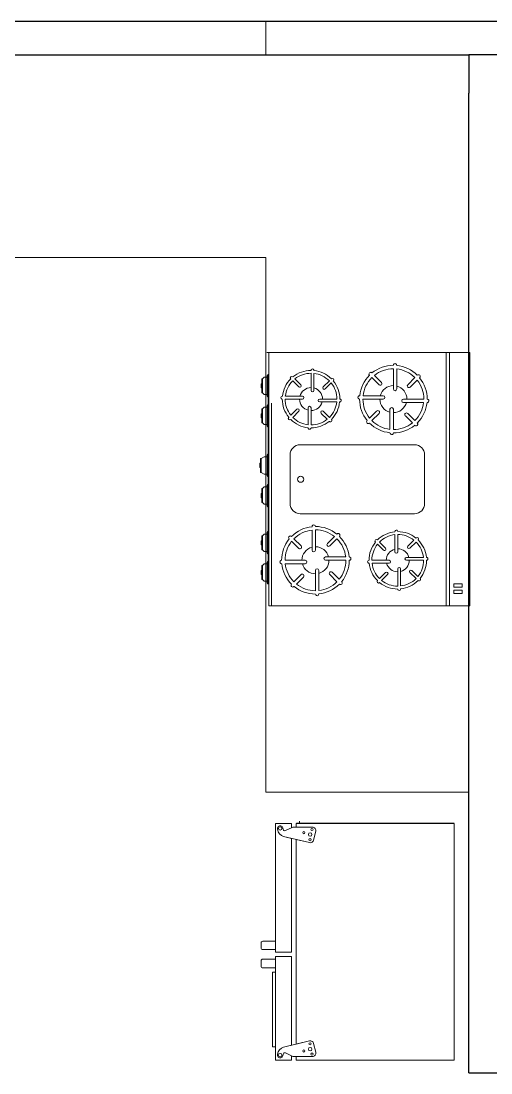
# Model space of a CAD drawing. Header units: metres. Extents: x 6.9 to 88.2, y -7.2 to 15.9.
# Drawn here: x 12.684 to 14.073, y 8.896 to 12.009 of the extents above; entities that cross this region are included whole.
import ezdxf

# ---------------------------------------------------------------- set-up
doc = ezdxf.new("R2010")
doc.units = ezdxf.units.M
doc.layers.get('0').update_dxf_attribs({"lineweight": 9})
for name, color, linetype, lineweight in [('10-MUEBLES', 4, 'Continuous', 0), ('A-WALL', 7, 'Continuous', 35), ('inne_gulv', 252, 'Continuous', 15)]:
    doc.layers.add(name, color=color, linetype=linetype, lineweight=lineweight)
doc.layers.add('walls', color=6, linetype='Continuous')

# ---------------------------------------------------------------- blocks, each defined once
blk = doc.blocks.new('estufas')
at = {"layer": '10-MUEBLES'}
for p, q in [((140.6038, -29.6081), (140.6038, -30.2022)), ((140.6038, -29.6081), (141.3538, -29.6081)), ((140.6038, -30.2081), (140.6038, -29.6081)), ((141.3538, -30.2022), (141.3538, -29.6081)), ((140.6038, -29.6681), (141.3538, -29.6681)), ((140.6038, -29.6781), (141.3538, -29.6781)), ((140.678, -29.7565), (140.6784, -29.7568)), ((140.7417, -29.7443), (140.7417, -29.8043)), ((140.7517, -29.7448), (140.7517, -29.8043)), ((141.0508, -29.7418), (140.9068, -29.7418)), ((141.2102, -29.7958), (141.2102, -29.7452)), ((141.2187, -29.7958), (141.2187, -29.7448)), ((141.2725, -29.7554), (141.2728, -29.7551)), ((140.678, -29.7706), (140.6993, -29.7918)), ((140.6855, -29.7639), (140.7063, -29.7848)), ((140.7841, -29.7918), (140.8053, -29.7706)), ((140.7912, -29.7989), (140.812, -29.7781)), ((140.8191, -29.771), (140.8195, -29.7706)), ((140.8768, -29.7718), (140.8768, -30.1097)), ((141.0808, -30.1097), (141.0808, -29.7718)), ((141.1526, -29.7672), (141.1529, -29.7675)), ((141.1589, -29.7735), (141.1766, -29.7912)), ((141.1646, -29.7672), (141.1826, -29.7852)), ((141.2488, -29.7792), (141.2664, -29.7615)), ((141.2548, -29.7852), (141.2728, -29.7672)), ((141.1422, -29.8213), (141.1932, -29.8213)), ((141.2442, -29.8128), (141.2947, -29.8128)), ((141.2442, -29.8213), (141.2952, -29.8213)), ((140.6517, -29.8343), (140.7117, -29.8343)), ((140.6522, -29.8243), (140.7117, -29.8243)), ((140.7717, -29.8343), (140.8317, -29.8343)), ((140.7717, -29.8443), (140.8311, -29.8443)), ((141.1427, -29.8298), (141.1932, -29.8298)), ((141.2187, -29.8978), (141.2187, -29.8468)), ((141.2272, -29.8973), (141.2272, -29.8468)), ((141.2608, -29.8513), (141.2785, -29.869)), ((140.6714, -29.8904), (140.6922, -29.8696)), ((140.678, -29.8979), (140.6993, -29.8767)), ((140.7317, -29.8643), (140.7317, -29.9237)), ((140.7417, -29.8643), (140.7417, -29.9243)), ((140.777, -29.8837), (140.7979, -29.9046)), ((140.7841, -29.8767), (140.8053, -29.8979)), ((141.1646, -29.8754), (141.1826, -29.8573)), ((141.171, -29.881), (141.1886, -29.8633)), ((141.2548, -29.8573), (141.2728, -29.8754)), ((141.2845, -29.8751), (141.2848, -29.8754)), ((140.6639, -29.8979), (140.6643, -29.8975)), ((140.805, -29.9117), (140.8053, -29.912)), ((141.1646, -29.8874), (141.1649, -29.8871)), ((141.2087, -30.0347), (141.2087, -29.9753)), ((141.2187, -30.0347), (141.2187, -29.9747)), ((140.7417, -30.0012), (140.7417, -30.0522)), ((140.7502, -30.0017), (140.7502, -30.0522)), ((141.1409, -30.0011), (141.1413, -30.0014)), ((141.1484, -30.0085), (141.1692, -30.0294)), ((141.1551, -30.0011), (141.1763, -30.0223)), ((141.2541, -30.0152), (141.2749, -29.9944)), ((141.2611, -30.0223), (141.2823, -30.0011)), ((141.282, -29.9873), (141.2823, -29.9869)), ((140.6876, -30.0116), (140.6879, -30.0119)), ((140.6876, -30.0236), (140.7056, -30.0416)), ((140.6939, -30.0179), (140.7116, -30.0356)), ((140.7777, -30.0416), (140.7958, -30.0236)), ((140.7838, -30.0477), (140.8014, -30.03)), ((140.8075, -30.0239), (140.8078, -30.0236)), ((140.6657, -30.0692), (140.7162, -30.0692)), ((141.1287, -30.0647), (141.1887, -30.0647)), ((141.2487, -30.0547), (141.3081, -30.0547)), ((141.2487, -30.0647), (141.3087, -30.0647)), ((140.6652, -30.0777), (140.7162, -30.0777)), ((140.7672, -30.0777), (140.8182, -30.0777)), ((140.7672, -30.0862), (140.8177, -30.0862)), ((141.1293, -30.0747), (141.1887, -30.0747)), ((141.2187, -30.1547), (141.2187, -30.0947)), ((141.2287, -30.1542), (141.2287, -30.0947)), ((141.2682, -30.1001), (141.289, -30.1209)), ((140.6756, -30.1318), (140.6759, -30.1315)), ((140.6819, -30.1255), (140.6996, -30.1078)), ((140.6876, -30.1318), (140.7056, -30.1138)), ((140.7332, -30.1032), (140.7332, -30.1537)), ((140.7417, -30.1032), (140.7417, -30.1542)), ((140.7717, -30.1198), (140.7894, -30.1375)), ((140.7777, -30.1138), (140.7958, -30.1318)), ((141.1551, -30.1284), (141.1763, -30.1071)), ((141.1625, -30.135), (141.1833, -30.1142)), ((141.2611, -30.1071), (141.2823, -30.1284)), ((141.2961, -30.128), (141.2965, -30.1284)), ((140.7955, -30.1435), (140.7958, -30.1438)), ((140.9068, -30.1397), (141.0508, -30.1397)), ((141.1551, -30.1425), (141.1554, -30.1421)), ((141.3538, -30.1945), (140.7538, -30.1945)), ((141.3538, -30.1945), (140.7538, -30.1945)), ((140.6038, -30.2022), (141.3538, -30.2022)), ((140.6688, -30.2022), (140.6688, -30.2042)), ((141.2888, -30.2042, 0), (140.6688, -30.2042, 0)), ((141.2888, -30.2042, 0), (140.6688, -30.2042, 0)), ((140.6718, -30.2072), (140.7331, -30.2072)), ((140.6768, -30.2072), (140.6768, -30.216)), ((140.6768, -30.216), (140.6818, -30.221)), ((140.6818, -30.221), (140.7231, -30.221)), ((140.6818, -30.221), (140.6818, -30.2229)), ((140.6818, -30.2229), (140.7231, -30.2229)), ((140.6965, -30.2248), (140.6965, -30.2229)), ((140.6965, -30.2248), (140.7085, -30.2248)), ((140.7085, -30.2248), (140.7085, -30.2229)), ((140.7231, -30.221), (140.7281, -30.216)), ((140.7231, -30.221), (140.7231, -30.2229)), ((140.7281, -30.216), (140.7281, -30.2072)), ((140.7361, -30.2042), (140.7361, -30.2022)), ((140.7573, -30.2022), (140.7573, -30.2042)), ((140.7603, -30.2072), (140.8216, -30.2072)), ((140.7653, -30.2072), (140.7653, -30.216)), ((140.7653, -30.216), (140.7703, -30.221)), ((140.7703, -30.221), (140.7703, -30.2229)), ((140.7703, -30.221), (140.8116, -30.221)), ((140.7703, -30.2229), (140.8116, -30.2229)), ((140.785, -30.2248), (140.785, -30.2229)), ((140.785, -30.2248), (140.797, -30.2248)), ((140.797, -30.2248), (140.797, -30.2229)), ((140.8116, -30.221), (140.8166, -30.216)), ((140.8116, -30.221), (140.8116, -30.2229)), ((140.8166, -30.216), (140.8166, -30.2072)), ((140.8246, -30.2042), (140.8246, -30.2022)), ((140.9041, -30.2042), (140.9041, -30.2022)), ((140.9684, -30.2072), (140.9071, -30.2072)), ((140.9121, -30.216), (140.9121, -30.2072)), ((140.9171, -30.2254), (140.9121, -30.216)), ((140.9584, -30.2254), (140.9171, -30.2254)), ((140.9171, -30.2254), (140.9171, -30.2273)), ((140.9634, -30.216), (140.9584, -30.2254)), ((140.9584, -30.2254), (140.9584, -30.2273)), ((140.9634, -30.2072), (140.9634, -30.216)), ((140.9714, -30.2022), (140.9714, -30.2042)), ((140.9937, -30.2042), (140.9937, -30.2022)), ((141.058, -30.2072), (140.9967, -30.2072)), ((141.0017, -30.216), (141.0017, -30.2072)), ((141.0067, -30.221), (141.0017, -30.216)), ((141.0067, -30.221), (141.0067, -30.2229)), ((141.048, -30.221), (141.0067, -30.221)), ((141.048, -30.2229), (141.0067, -30.2229)), ((141.0214, -30.2248), (141.0214, -30.2229)), ((141.0334, -30.2248), (141.0214, -30.2248)), ((141.0334, -30.2248), (141.0334, -30.2229)), ((141.053, -30.216), (141.048, -30.221)), ((141.048, -30.221), (141.048, -30.2229)), ((141.053, -30.2072), (141.053, -30.216)), ((141.061, -30.2022), (141.061, -30.2042)), ((141.133, -30.2042), (141.133, -30.2022)), ((141.1973, -30.2072), (141.136, -30.2072)), ((141.141, -30.216), (141.141, -30.2072)), ((141.146, -30.221), (141.141, -30.216)), ((141.146, -30.221), (141.146, -30.2229)), ((141.1873, -30.221), (141.146, -30.221)), ((141.1873, -30.2229), (141.146, -30.2229)), ((141.1606, -30.2248), (141.1606, -30.2229)), ((141.1726, -30.2248), (141.1606, -30.2248)), ((141.1726, -30.2248), (141.1726, -30.2229)), ((141.1923, -30.216), (141.1873, -30.221)), ((141.1873, -30.221), (141.1873, -30.2229)), ((141.1923, -30.2072), (141.1923, -30.216)), ((141.2003, -30.2022), (141.2003, -30.2042)), ((141.2215, -30.2042), (141.2215, -30.2022)), ((141.2858, -30.2072), (141.2245, -30.2072)), ((141.2295, -30.216), (141.2295, -30.2072)), ((141.2345, -30.221), (141.2295, -30.216)), ((141.2345, -30.221), (141.2345, -30.2229)), ((141.2758, -30.221), (141.2345, -30.221)), ((141.2758, -30.2229), (141.2345, -30.2229)), ((141.2491, -30.2248), (141.2491, -30.2229)), ((141.2611, -30.2248), (141.2491, -30.2248)), ((141.2611, -30.2248), (141.2611, -30.2229)), ((141.2808, -30.216), (141.2758, -30.221)), ((141.2758, -30.221), (141.2758, -30.2229)), ((141.2808, -30.2072), (141.2808, -30.216)), ((141.2888, -30.2022), (141.2888, -30.2042)), ((140.9584, -30.2273), (140.9171, -30.2273)), ((140.9317, -30.2292), (140.9317, -30.2273)), ((140.9437, -30.2292), (140.9317, -30.2292)), ((140.9437, -30.2292), (140.9437, -30.2273))]:
    blk.add_line(p, q, dxfattribs=at)
at = {"layer": '10-MUEBLES', "elevation": 0}
for points in [[(141.2885, -29.6305), (141.2885, -29.6556), (141.298, -29.6556), (141.298, -29.6305)], [(141.3074, -29.6305), (141.3074, -29.6556), (141.3169, -29.6556), (141.3169, -29.6305)]]:
    blk.add_lwpolyline(points, close=True, dxfattribs=at)
at = {"layer": '10-MUEBLES'}
blk.add_circle((140.9788, -30.1085, 0), 0.009, dxfattribs=at)
for centre, radius, start, end in [((140.6745, -29.76, 0), 0.005, 45, 225), ((140.7417, -29.8343, 0), 0.1, 90, 129.2608), ((140.7417, -29.8343, 0), 0.09, 90, 128.6206), ((140.7467, -29.7343, 0), 0.005, 354.2752, 180), ((140.7417, -29.8343, 0), 0.1, 45, 84.2752), ((140.7417, -29.8343, 0), 0.09, 45, 83.6206), ((140.9068, -29.7718, 0), 0.03, 90, 180), ((141.0508, -29.7718, 0), 0.03, 0, 90), ((141.1556, -29.7642, 0), 0.00425, 45, 225), ((141.2187, -29.8213, 0), 0.085, 95.7248, 135), ((141.2187, -29.8213, 0), 0.0765, 96.3794, 135), ((141.2144, -29.7363, 0), 0.00425, 0, 185.7248), ((141.2187, -29.8213, 0), 0.085, 50.7392, 90), ((141.2187, -29.8213, 0), 0.0765, 51.3794, 90), ((141.2758, -29.7582, 0), 0.00425, 315, 135), ((140.7417, -29.8343, 0), 0.1, 135, 174.2752), ((140.7417, -29.8343, 0), 0.09, 135, 173.6206), ((140.7028, -29.7883, 0), 0.005, 225, 45), ((140.7417, -29.8343, 0), 0.09, 0, 38.6206), ((140.8159, -29.7671, 0), 0.005, 315, 135), ((140.7417, -29.8343, 0), 0.1, 0, 39.2608), ((141.2187, -29.8213, 0), 0.085, 140.7392, 180), ((141.2187, -29.8213, 0), 0.0765, 141.3794, 180), ((141.1796, -29.7882, 0), 0.00425, 225, 45), ((141.2187, -29.8213, 0), 0.034, 104.4775, 180), ((141.2187, -29.8213, 0), 0.034, 14.4775, 90), ((141.2518, -29.7822, 0), 0.00425, 135, 315), ((141.2187, -29.8213, 0), 0.0765, 6.3794, 45), ((141.2187, -29.8213, 0), 0.085, 5.7248, 45), ((140.7417, -29.8343, 0), 0.04, 90, 165.5225), ((140.7467, -29.8043, 0), 0.005, 180, 0), ((140.7417, -29.8343, 0), 0.04, 0, 75.5225), ((140.7876, -29.7954, 0), 0.005, 135, 315), ((141.1337, -29.8255, 0), 0.00425, 90, 275.7248), ((141.1932, -29.8255, 0), 0.00425, 270, 90), ((141.2144, -29.7958, 0), 0.00425, 180, 0), ((141.2187, -29.8213, 0), 0.034, 284.4775, 0), ((141.2442, -29.817, 0), 0.00425, 90, 270), ((141.2187, -29.8213, 0), 0.0765, 321.3794, 0), ((141.2187, -29.8213, 0), 0.085, 320.7392, 0), ((141.3037, -29.817, 0), 0.00425, 270, 95.7248), ((140.6417, -29.8293, 0), 0.005, 84.2752, 270), ((140.7417, -29.8343, 0), 0.1, 180, 219.2608), ((140.7417, -29.8343, 0), 0.09, 180, 218.6206), ((140.7417, -29.8343, 0), 0.04, 180, 255.5225), ((140.7117, -29.8293, 0), 0.005, 270, 90), ((140.7417, -29.8343, 0), 0.04, 270, 345.5225), ((140.7717, -29.8393, 0), 0.005, 90, 270), ((140.7417, -29.8343, 0), 0.09, 315, 353.6206), ((140.7417, -29.8343, 0), 0.1, 315, 354.2752), ((140.8417, -29.8393, 0), 0.005, 264.2752, 90), ((141.2187, -29.8213, 0), 0.085, 185.7248, 225), ((141.2187, -29.8213, 0), 0.0765, 186.3794, 225), ((141.2187, -29.8213, 0), 0.034, 194.4775, 270), ((141.2229, -29.8468, 0), 0.00425, 0, 180), ((141.2578, -29.8543, 0), 0.00425, 45, 225), ((140.6957, -29.8731, 0), 0.005, 315, 135), ((140.7367, -29.8643, 0), 0.005, 0, 180), ((140.7806, -29.8802, 0), 0.005, 45, 225), ((141.1616, -29.8844, 0), 0.00425, 135, 315), ((141.2187, -29.8213, 0), 0.0765, 231.3794, 270), ((141.1856, -29.8603, 0), 0.00425, 315, 135), ((141.2187, -29.8213, 0), 0.0765, 276.3794, 315), ((141.2187, -29.8213, 0), 0.085, 275.7248, 315), ((141.2818, -29.8784, 0), 0.00425, 225, 45), ((140.6674, -29.9014, 0), 0.005, 135, 315), ((140.7417, -29.8343, 0), 0.1, 225, 264.2752), ((140.7417, -29.8343, 0), 0.09, 225, 263.6206), ((140.7417, -29.8343, 0), 0.09, 270, 308.6206), ((140.7417, -29.8343, 0), 0.1, 270, 309.2608), ((140.8089, -29.9085, 0), 0.005, 225, 45), ((141.2187, -29.8213, 0), 0.085, 230.7392, 270), ((141.2229, -29.9063, 0), 0.00425, 180, 5.7248), ((140.7367, -29.9343, 0), 0.005, 174.2752, 0), ((141.2187, -30.0647, 0), 0.1, 95.7248, 135), ((141.2187, -30.0647, 0), 0.09, 96.3794, 135), ((141.2137, -29.9647, 0), 0.005, 0, 185.7248), ((141.2187, -30.0647, 0), 0.1, 50.7392, 90), ((141.2187, -30.0647, 0), 0.09, 51.3794, 90), ((140.7417, -30.0777, 0), 0.085, 90, 129.2608), ((140.7417, -30.0777, 0), 0.0765, 90, 128.6206), ((140.7459, -29.9927, 0), 0.00425, 354.2752, 180), ((140.7417, -30.0777, 0), 0.085, 45, 84.2752), ((140.7417, -30.0777, 0), 0.0765, 45, 83.6206), ((141.2187, -30.0647, 0), 0.1, 140.7392, 180), ((141.2187, -30.0647, 0), 0.09, 141.3794, 180), ((141.1445, -29.9975, 0), 0.005, 45, 225), ((141.2859, -29.9905, 0), 0.005, 315, 135), ((141.2187, -30.0647, 0), 0.09, 6.3794, 45), ((141.2187, -30.0647, 0), 0.1, 5.7248, 45), ((140.7417, -30.0777, 0), 0.085, 135, 174.2752), ((140.7417, -30.0777, 0), 0.0765, 135, 173.6206), ((140.6846, -30.0146, 0), 0.00425, 45, 225), ((140.7086, -30.0386, 0), 0.00425, 225, 45), ((140.7417, -30.0777, 0), 0.0765, 0, 38.6206), ((140.8048, -30.0206, 0), 0.00425, 315, 135), ((140.7417, -30.0777, 0), 0.085, 0, 39.2608), ((141.1727, -30.0258, 0), 0.005, 225, 45), ((141.2187, -30.0647, 0), 0.04, 104.4775, 180), ((141.2137, -30.0347, 0), 0.005, 180, 0), ((141.2187, -30.0647, 0), 0.04, 14.4775, 90), ((141.2576, -30.0188, 0), 0.005, 135, 315), ((140.6567, -30.0735, 0), 0.00425, 84.2752, 270), ((140.7417, -30.0777, 0), 0.034, 90, 165.5225), ((140.7162, -30.0735, 0), 0.00425, 270, 90), ((140.7459, -30.0522, 0), 0.00425, 180, 0), ((140.7417, -30.0777, 0), 0.034, 0, 75.5225), ((140.7807, -30.0446, 0), 0.00425, 135, 315), ((141.1187, -30.0697, 0), 0.005, 90, 275.7248), ((141.1887, -30.0697, 0), 0.005, 270, 90), ((141.2187, -30.0647, 0), 0.04, 284.4775, 0), ((141.2487, -30.0597, 0), 0.005, 90, 270), ((141.2187, -30.0647, 0), 0.09, 321.3794, 0), ((141.2187, -30.0647, 0), 0.1, 320.7392, 0), ((141.3187, -30.0597, 0), 0.005, 270, 95.7248), ((140.7417, -30.0777, 0), 0.085, 180, 219.2608), ((140.7417, -30.0777, 0), 0.0765, 180, 218.6206), ((140.7417, -30.0777, 0), 0.034, 180, 255.5225), ((140.7374, -30.1032, 0), 0.00425, 0, 180), ((140.7417, -30.0777, 0), 0.034, 270, 345.5225), ((140.7672, -30.082, 0), 0.00425, 90, 270), ((140.7417, -30.0777, 0), 0.0765, 315, 353.6206), ((140.7417, -30.0777, 0), 0.085, 315, 354.2752), ((140.8267, -30.082, 0), 0.00425, 264.2752, 90), ((141.2187, -30.0647, 0), 0.1, 185.7248, 225), ((141.2187, -30.0647, 0), 0.09, 186.3794, 225), ((141.2187, -30.0647, 0), 0.04, 194.4775, 270), ((141.2237, -30.0947, 0), 0.005, 0, 180), ((141.2647, -30.1036, 0), 0.005, 45, 225), ((140.6786, -30.1348, 0), 0.00425, 135, 315), ((140.7417, -30.0777, 0), 0.0765, 225, 263.6206), ((140.7026, -30.1108, 0), 0.00425, 315, 135), ((140.7747, -30.1168, 0), 0.00425, 45, 225), ((140.9068, -30.1097, 0), 0.03, 180, 270), ((141.0508, -30.1097, 0), 0.03, 270, 0), ((141.1798, -30.1107, 0), 0.005, 315, 135), ((141.2187, -30.0647, 0), 0.09, 276.3794, 315), ((141.2929, -30.1319, 0), 0.005, 225, 45), ((140.7417, -30.0777, 0), 0.085, 225, 264.2752), ((140.7374, -30.1627, 0), 0.00425, 174.2752, 0), ((140.7417, -30.0777, 0), 0.0765, 270, 308.6206), ((140.7417, -30.0777, 0), 0.085, 270, 309.2608), ((140.7988, -30.1408, 0), 0.00425, 225, 45), ((141.1515, -30.139, 0), 0.005, 135, 315), ((141.2187, -30.0647, 0), 0.1, 230.7392, 270), ((141.2187, -30.0647, 0), 0.09, 231.3794, 270), ((141.2237, -30.1647, 0), 0.005, 180, 5.7248), ((141.2187, -30.0647, 0), 0.1, 275.7248, 315), ((140.6718, -30.2042, 0), 0.003, 180, 270), ((140.7331, -30.2042, 0), 0.003, 270, 0), ((140.7603, -30.2042, 0), 0.003, 180, 270), ((140.8216, -30.2042, 0), 0.003, 270, 0), ((140.9071, -30.2042, 0), 0.003, 180, 270), ((140.9684, -30.2042, 0), 0.003, 270, 0), ((140.9967, -30.2042, 0), 0.003, 180, 270), ((141.058, -30.2042, 0), 0.003, 270, 0), ((141.136, -30.2042, 0), 0.003, 180, 270), ((141.1973, -30.2042, 0), 0.003, 270, 0), ((141.2245, -30.2042, 0), 0.003, 180, 270), ((141.2858, -30.2042, 0), 0.003, 270, 0)]:
    blk.add_arc(centre, radius, start, end, dxfattribs=at)
blk = doc.blocks.new('refr')
at = {"layer": '10-MUEBLES', "color": 5}
blk.add_line((101.8957, 27.8308, 0), (101.9046, 27.8308, 0), dxfattribs=at)
for points in [[(101.9046, 28.4206), (102.8066, 28.4206), (102.8066, 27.8192), (102.7929, 27.8192), (102.7929, 27.8805, 0.483442), (102.777, 27.8931), (102.7434, 27.8853, 0.414738), (102.7337, 27.8696), (102.7456, 27.8192), (101.9657, 27.8192), (101.9776, 27.8696, 0.414738), (101.9679, 27.8853), (101.9343, 27.8931, 0.483442), (101.9183, 27.8805), (101.9183, 27.8192), (101.9046, 27.8192)], [(101.9196, 27.8039, -0.11047), (101.9183, 27.8095), (101.9183, 27.8805, -0.483442), (101.9343, 27.8931), (101.9679, 27.8853, -0.414738), (101.9776, 27.8696), (101.9542, 27.7708, -0.285925), (101.9268, 27.748, -1.075108), (101.9213, 27.768), (101.9271, 27.7688, 0.506053), (101.9319, 27.7777)], [(102.7917, 27.8039, 0.11047), (102.7929, 27.8095), (102.7929, 27.8805, 0.483442), (102.777, 27.8931), (102.7434, 27.8853, 0.414738), (102.7337, 27.8696), (102.757, 27.7708, 0.285925), (102.7844, 27.748, 1.075108), (102.79, 27.768), (102.7841, 27.7688, -0.506053), (102.7793, 27.7777)], [(101.9542, 27.7708), (101.9615, 27.8015), (102.3958, 27.8015), (102.3958, 27.7406), (101.9046, 27.7406), (101.9046, 27.8015), (101.9207, 27.8015), (101.9319, 27.7777, -0.506053), (101.9271, 27.7688), (101.9213, 27.768, 1.075108), (101.9268, 27.748, 0.285925)], [(102.4118, 27.8015), (102.7498, 27.8015), (102.757, 27.7708, 0.285925), (102.7844, 27.748, 1.075108), (102.79, 27.768), (102.7841, 27.7688, -0.506053), (102.7793, 27.7777), (102.7906, 27.8015), (102.8066, 27.8015), (102.8066, 27.7406), (102.4118, 27.7406)], [(102.3539, 27.7406), (102.3851, 27.7406), (102.3851, 27.6916, -0.414214), (102.3789, 27.6853), (102.3601, 27.6853, -0.414214), (102.3539, 27.6916)], [(102.422, 27.7406), (102.4549, 27.7406), (102.4549, 27.6916, -0.414214), (102.4487, 27.6853), (102.4283, 27.6853, -0.414214), (102.422, 27.6916)]]:
    blk.add_lwpolyline(points, format="xyb", close=True, dxfattribs=at)
blk.add_lwpolyline([(102.7559, 27.7285), (102.472, 27.7285), (102.472, 27.7406), (102.7559, 27.7406)], close=True, dxfattribs=at)
for centre, radius in [((101.9276, 27.879), 0.00407), ((102.7839, 27.879), 0.00407), ((101.9394, 27.848), 0.00407), ((101.9465, 27.872), 0.00666), ((101.9665, 27.8716), 0.00407), ((102.745, 27.8716), 0.00407), ((102.765, 27.872), 0.00666), ((102.772, 27.848), 0.00407), ((101.9233, 27.7578), 0.0065), ((102.7879, 27.7578), 0.0065)]:
    blk.add_circle(centre, radius, dxfattribs=at)
at = {"layer": 'inne_gulv', "color": 5, "lineweight": 25}
blk.add_line((101.9046, 28.4206), (101.9046, 27.8206), dxfattribs=at)
blk = doc.blocks.new('firstfloor')
for p, q in [((13.4077, 11.9091), (13.4077, 12.0091)), ((13.4077, 11.3091), (10.0077, 11.3091)), ((13.4077, 9.7269), (13.4077, 11.3091)), ((13.4077, 9.7269), (14.0077, 9.7269))]:
    blk.add_line(p, q)
at = {"layer": 'walls'}
for p, q in [((11.7077, 12.0091), (13.4077, 12.0091)), ((13.4077, 12.0091), (15.0077, 12.0091)), ((11.7077, 11.9091), (13.4077, 11.9091)), ((13.4077, 11.9091), (14.0077, 11.9091)), ((14.0077, 11.9091), (14.0077, 11.7961)), ((14.1077, 11.9091), (14.0077, 11.9091)), ((14.0077, 8.8961), (14.0077, 11.7961)), ((14.0077, 8.8961), (14.1077, 8.8961))]:
    blk.add_line(p, q, dxfattribs=at)
at = {"layer": '10-MUEBLES', "extrusion": (0, 0, -1), "xscale": -1, "zscale": -1, "rotation": 90}
blk.add_blockref('estufas', (-43.619, 151.6319), dxfattribs=at)
at = {"layer": 'A-WALL', "xscale": 0.7760532150775816, "yscale": 0.7760532150775816, "zscale": 0.7760532150775816, "rotation": 270}
blk.add_blockref('refr', (-8.0915, 88.7177), dxfattribs=at)

msp = doc.modelspace()

# ---------------------------------------------------------------- block references
msp.add_blockref('firstfloor', (0, 0))

doc.saveas('drawing.dxf')
